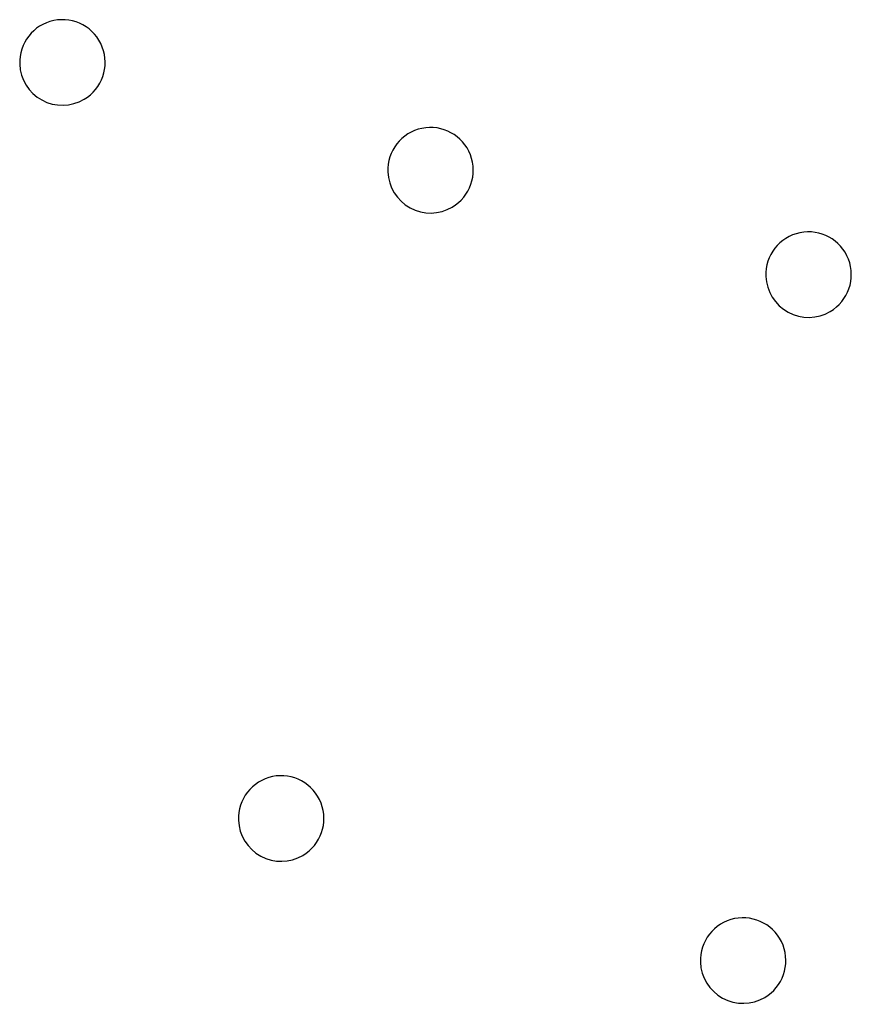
# Model space of a CAD drawing. Extents: x -68052.87 to -68050.39, y 6067310.52 to 6067313.44.
import ezdxf

# ---------------------------------------------------------------- set-up
doc = ezdxf.new("R2010")
doc.units = 0
doc.layers.add('6-224-Мониторы', color=1, linetype='CONTINUOUS')

msp = doc.modelspace()

# ---------------------------------------------------------------- linework, layer by layer
at = {"layer": '6-224-Мониторы', "color": 1}
for points in [[(-68052.8669, 6067313.3077, 0.566913), (-68052.6754, 6067313.2032, 1.763939)], [(-68051.7723, 6067312.9874, 0.566913), (-68051.5808, 6067312.8829, 1.763939)], [(-68050.6481, 6067312.6771, 0.566913), (-68050.4566, 6067312.5727, 1.763939)], [(-68052.2164, 6067311.061, 0.566913), (-68052.0249, 6067310.9566, 1.763939)], [(-68050.8428, 6067310.6389, 0.566913), (-68050.6513, 6067310.5344, 1.763939)]]:
    msp.add_lwpolyline(points, format="xyb", close=True, dxfattribs=at)

doc.saveas('drawing.dxf')
